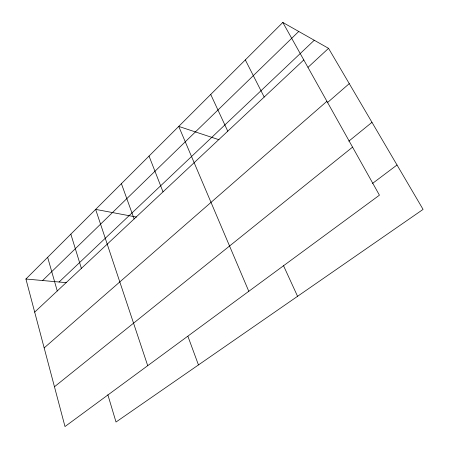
<?xml version="1.0" encoding="UTF-8"?>
<svg xmlns="http://www.w3.org/2000/svg" width="449" height="449" viewBox="0 0 449 449"><rect width="100%" height="100%" fill="white"/><g stroke="black" fill="none" stroke-linecap="round" stroke-linejoin="round"><path stroke-width="0.67" d="M282.825 22.45L379.433 195.175L64.998 426.55L25.919 279.02L282.825 22.45L328.545 48.34L423.081 209.397L116.016 422.021L107.855 394.778M42.588 280.524L298.742 31.464M59.083 282.011L314.266 40.253M34.685 312.122L303.793 59.941M308.036 67.316L328.545 48.34M44.165 347.913L326.917 101.289M327.226 102.81L349.26 83.632M348.806 141.177L371.98 122.336M54.458 386.763L352.566 147.137M372.547 183.411L397.017 164.996M25.919 279.02L66.446 282.674M136.479 217.075L95.637 209.391L147.715 365.682M219.028 139.74L178.73 126.41L248.797 291.3M245.322 59.908L264.192 97.051M210.733 94.453L227.766 131.187M283.555 265.769L297.569 296.306M149.034 156.067L163.021 191.858M187.94 336.391L198.458 364.936M121.41 183.658L134.122 218.938M70.841 234.154L81.381 268.362M47.65 257.316L57.259 290.969"/></g></svg>
